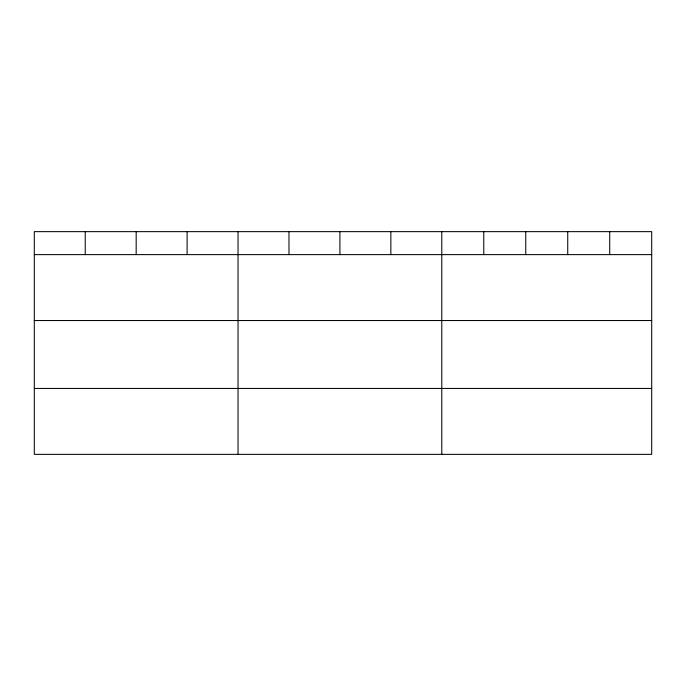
<?xml version="1.0" encoding="UTF-8"?>
<svg xmlns="http://www.w3.org/2000/svg" width="686" height="686" viewBox="0 0 686 686"><rect width="100%" height="100%" fill="white"/><g stroke="black" fill="none" stroke-linecap="round" stroke-linejoin="round"><path stroke-width="1.03" d="M651.7 254.617L651.7 454.355L34.3 454.355L34.3 231.645L651.7 231.645L651.7 254.617L34.3 254.617M34.3 320.534L651.7 320.534M34.3 388.439L651.7 388.439M609.717 231.645L609.717 254.617M567.734 231.645L567.734 254.617M525.75 231.645L525.75 254.617M483.767 231.645L483.767 254.617M441.784 231.645L441.784 454.355M390.849 231.645L390.849 254.617M339.913 231.645L339.913 254.617M288.978 231.645L288.978 254.617M238.042 231.645L238.042 454.355M187.107 231.645L187.107 254.617M136.171 231.645L136.171 254.617M85.236 231.645L85.236 254.617"/></g></svg>
